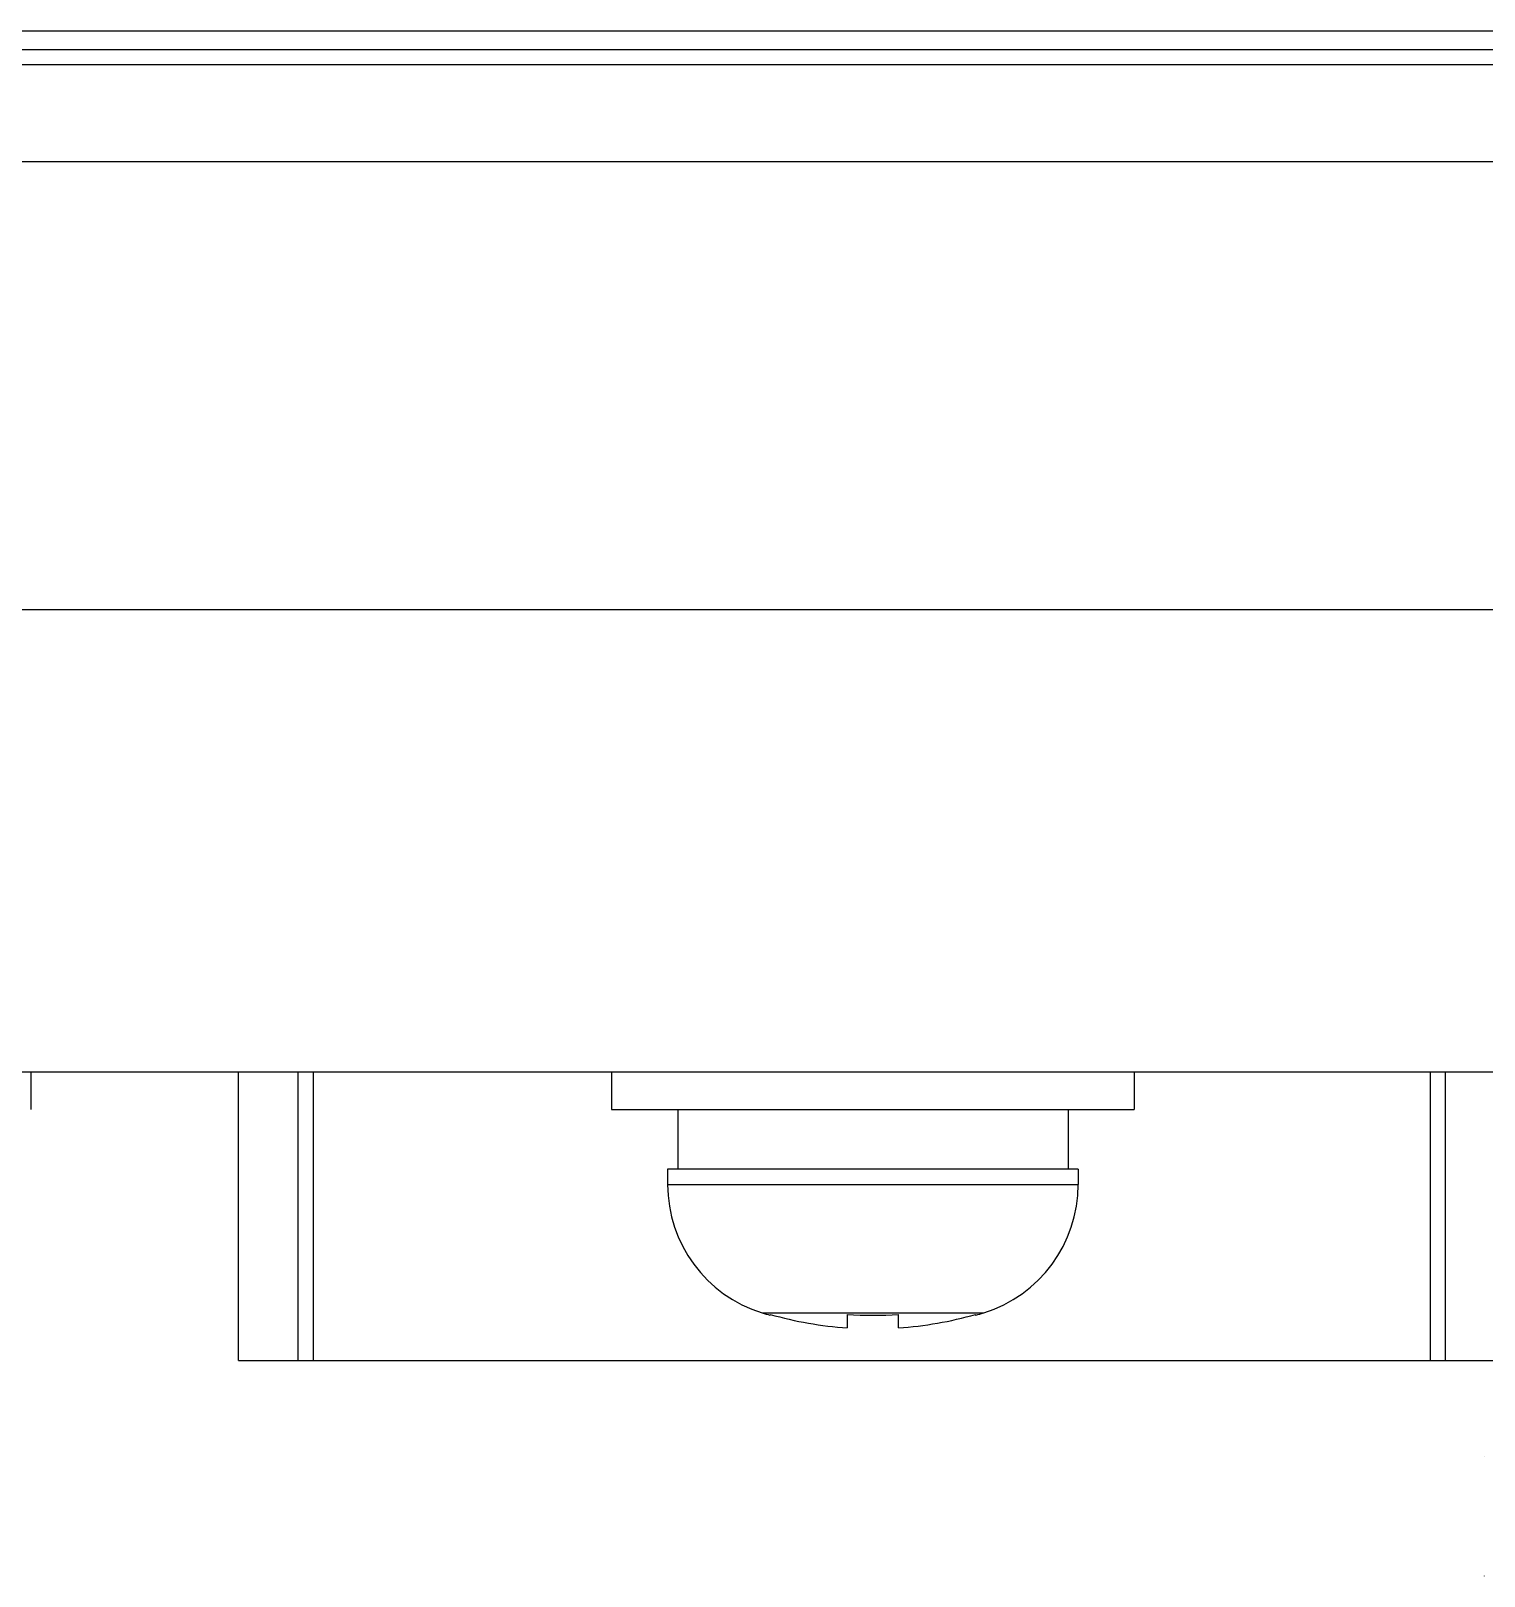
# Model space of a CAD drawing. Header units: millimetres. Extents: x 4086 to 8318, y 123 to 1549.
# Drawn here: x 6974.22 to 6993.69, y 425.71 to 446.41 of the extents above; entities that cross this region are included whole.
import ezdxf

# ---------------------------------------------------------------- set-up
doc = ezdxf.new("R2010")
doc.units = ezdxf.units.MM
doc.layers.add('20_ALL_FEATURES', color=7, linetype='Continuous')

msp = doc.modelspace()

# ---------------------------------------------------------------- linework, layer by layer
at = {"layer": '20_ALL_FEATURES', "color": 7, "linetype": 'Continuous'}
for p, q in [((6861.923, 446.408), (7188.523, 446.408)), ((6873.073, 446.158), (7177.373, 446.158)), ((6873.073, 445.958), (7177.373, 445.958)), ((6871.873, 444.658), (7178.573, 444.658)), ((6861.723, 438.658), (7188.723, 438.658)), ((7187.373, 432.458), (6863.073, 432.458)), ((6974.223, 432.458), (6974.223, 431.958)), ((6977.005, 428.597), (6977.005, 432.458)), ((6977.805, 428.597), (6977.805, 432.458)), ((6978.005, 432.458), (6978.005, 428.597)), ((6982.003, 432.458), (6982.003, 431.958)), ((6989.003, 432.458), (6989.003, 431.958)), ((6992.975, 428.597), (6992.975, 432.458)), ((6993.175, 428.597), (6993.175, 432.458)), ((6982.003, 431.958), (6989.003, 431.958)), ((6982.888, 431.958), (6982.888, 431.158)), ((6988.118, 431.958), (6988.118, 431.158)), ((6988.252, 431.158), (6982.753, 431.158)), ((6982.753, 431.158), (6982.753, 430.952)), ((6988.253, 431.158), (6988.253, 430.952)), ((6982.753, 430.952), (6988.253, 430.952)), ((6984.018, 429.233), (6985.503, 429.233)), ((6984.124, 429.202), (6984.128, 429.201)), ((6984.128, 429.213), (6984.128, 429.201)), ((6985.159, 429.213), (6985.159, 429.032)), ((6985.503, 429.233), (6986.987, 429.233)), ((6985.846, 429.032), (6985.846, 429.213)), ((6986.878, 429.201), (6986.878, 429.213)), ((6986.878, 429.201), (6986.881, 429.202)), ((6977.005, 428.597), (6993.975, 428.597)), ((6993.691, 427.309), (6993.691, 427.307)), ((6993.691, 425.709), (6993.691, 425.707))]:
    msp.add_line(p, q, dxfattribs=at)
for centre, radius, start, end in [((6984.553, 430.952), 1.8, 180, 252.73), ((6986.453, 430.952), 1.8, 287.27, 0), ((6985.503, 434.009), 5.001, 252.73, 253.9975), ((6985.503, 434.008), 4.988, 253.9991, 266.0484), ((6985.503, 434.008), 4.807, 265.8995, 274.1005), ((6985.503, 434.008), 4.988, 273.9516, 286.0009), ((6985.502, 434.008), 5, 286.0025, 287.27)]:
    msp.add_arc(centre, radius, start, end, dxfattribs=at)

doc.saveas('drawing.dxf')
